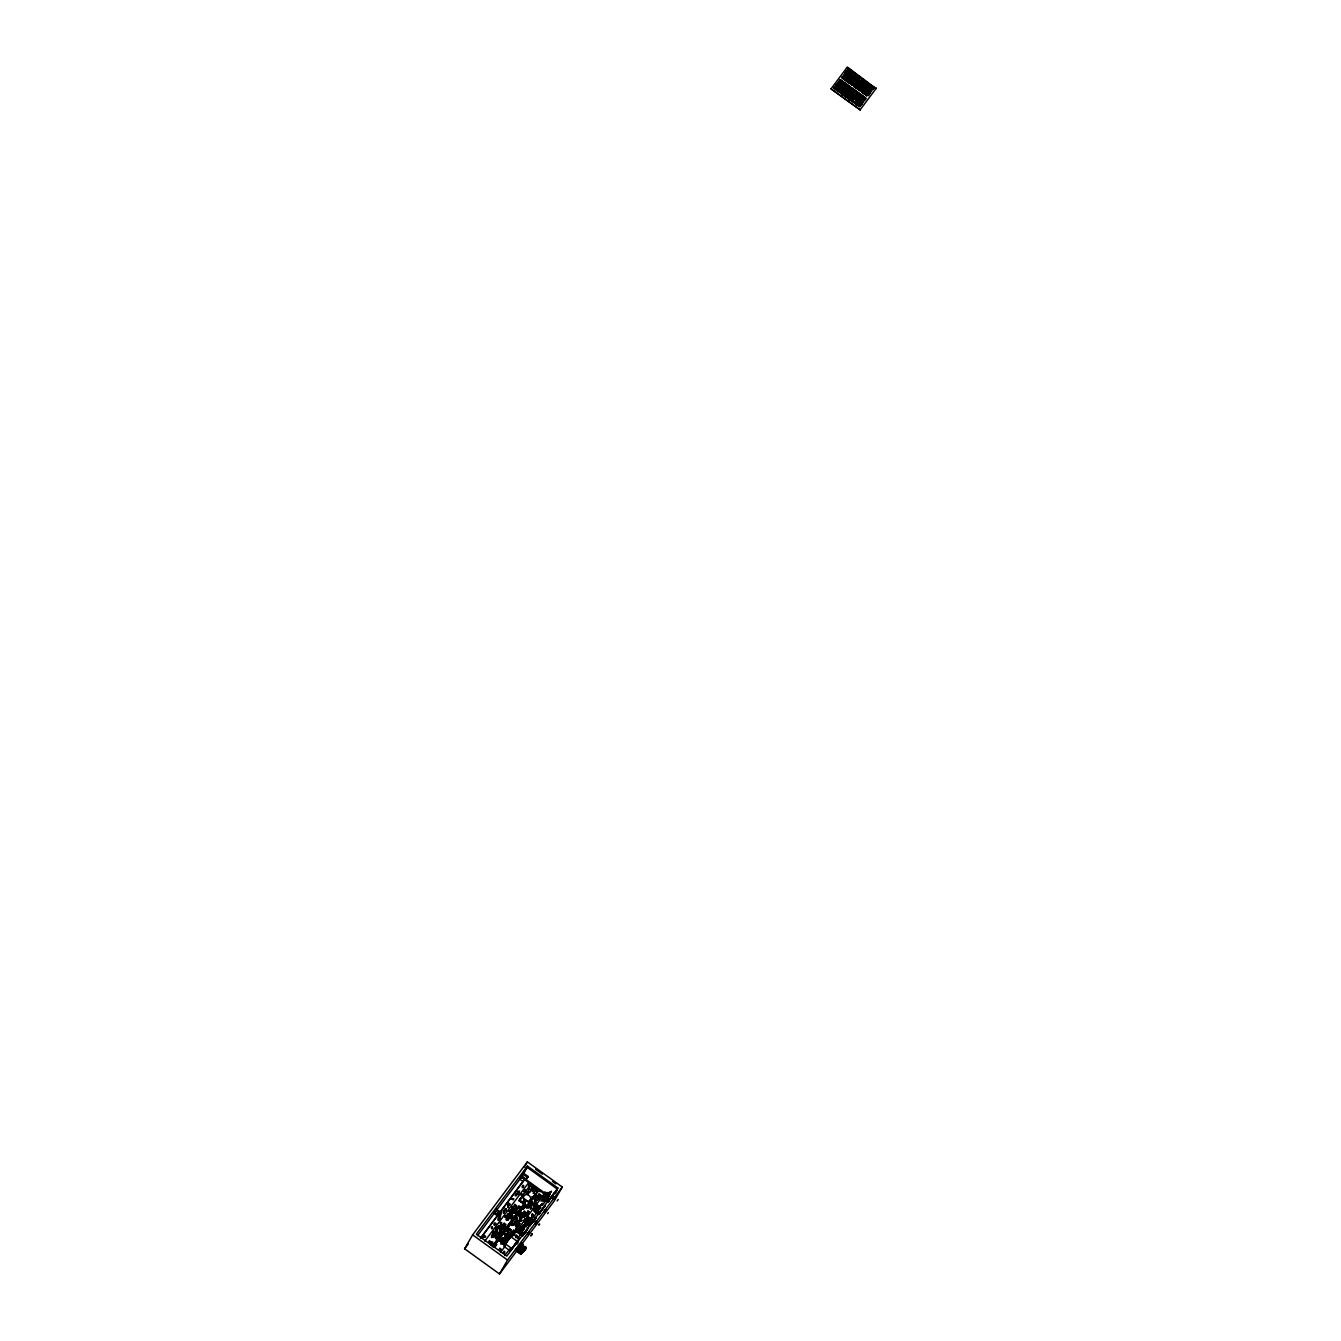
<?xml version="1.0" encoding="UTF-8"?>
<svg xmlns="http://www.w3.org/2000/svg" width="1341" height="1341" viewBox="0 0 1341 1341"><rect width="100%" height="100%" fill="white"/><g stroke="black" fill="none" stroke-linecap="round" stroke-linejoin="round"><path stroke-width="1.5" d="M522.99 1251.086C521.967 1253.097 529.343 1246.661 524.432 1247.113M519.822 1247.834L520.492 1246.996L519.772 1248.84M522.672 1244.716L522.32 1245.102M539.082 1224.719L539.652 1224.031L538.881 1225.02M547.614 1213.639L548.368 1212.616M558.258 1199.457L557.118 1200.949M520.492 1246.996L519.621 1248.89M522.487 1245.755L522.99 1244.264M538.981 1191.16L540.272 1191.663M525.722 1248.035C527.851 1246.124 521.766 1253.952 523.996 1250.684M519.285 1200.53L519.587 1199.994M520.073 1199.524L520.14 1198.636L520.559 1199.541M520.878 1199.122L521.029 1198.318M521.615 1197.446L521.833 1197.278M522.37 1196.423L522.588 1196.256M524.683 1193.289L525.018 1193.021M523.057 1202.81L523.241 1202.491M526.862 1191.395C526.091 1190.758 525.571 1192.367 525.923 1192.602M526.242 1191.227L526.041 1192.3M528.991 1188.461L528.907 1187.556M530.148 1186.852L529.946 1187.103M530.852 1200.748L530.399 1200.782M531.707 1199.474L531.053 1199.541M532.612 1197.966L533.131 1196.826L532.897 1197.764M536.484 1193.188L536.299 1193.524M535.394 1194.362L535.445 1194.63M537.104 1192.384L537.171 1190.607M529.427 1231.524L527.65 1233.938L529.41 1231.507M529.075 1232.044L528.689 1232.63M531.924 1234.424L530.785 1235.916L532.276 1233.871L531.489 1234.843M535.109 1224.065L536.786 1221.685L535.025 1224.115M544.111 1211.526L545.837 1209.85L544.278 1212.046L544.949 1211.225M545.502 1209.833L544.48 1211.426M528.488 1227.786L523.493 1234.793L518.012 1231.055L523.091 1234.072L522.202 1236.251L528.237 1227.769M535.595 1218.332C536.936 1214.845 526.627 1230.334 532.779 1221.366L534.523 1219.522M539.635 1212.901L545.133 1205.324L544.697 1206.263M545.351 1205.643L538.696 1214.527M554.856 1192.836L548.201 1201.871L549.072 1199.659L548.134 1200.111M522.923 1245.119L517.81 1250.533L520.509 1247.029M525.555 1232.111L523.979 1233.2L526.091 1231.189M521.18 1253.617C522.722 1254.723 515.95 1251.304 517.324 1251.304M519.52 1248.22C520.945 1245.906 518.682 1250.969 520.576 1248.153L524.264 1250.868L519.922 1247.951L520.409 1247.247L519.922 1248.387L523.526 1251.321M534.439 1220.075L533.617 1221.148M523.007 1244.297L522.437 1245.873M520.342 1247.147L522.906 1244.515L522.688 1245.336M535.83 1220.964L535.713 1222.003M523.459 1250.617L520.66 1254.405L521.8 1253.014M526.309 1247.365L525.219 1249.561L521.75 1245.789M544.949 1210.169L544.53 1211.778M553.163 1199.357L553.632 1198.385M554.436 1198.552L553.347 1199.474L555.442 1196.826L554.738 1198.116M526.577 1223.579L525.286 1226.026M544.681 1205.995L544.412 1206.498M523.593 1234.307L523.828 1233.536M535.076 1223.512L535.73 1221.601M523.158 1234.608L523.694 1233.754M525.555 1204.218L494.058 1245.94M532.042 1196.541L531.857 1196.859M529.309 1202.81L529.293 1202.441M536.668 1191.814L537.037 1192.25M525.219 1232.329C526.125 1230.803 523.241 1234.139 525.739 1231.893M529.393 1225.758L524.549 1222.338L529.159 1225.59L530.131 1224.484L525.421 1221.165L530.416 1224.97M548.402 1200.379L544.027 1196.591L548.855 1200.061M831.051 88.875L860.134 109.828L831.051 88.875L847.311 67.05L876.075 88.59M833.784 87.97L859.732 106.66L833.784 87.97L834.756 86.897L835.041 88.355M834.705 87.131L835.996 85.103L861.945 103.81L860.922 105.218L860.637 103.76M835.996 85.103L861.844 103.995M837.622 83.226L838.728 81.617L839.617 82.27L838.511 83.863M839.164 81.164L840.271 79.572L841.159 80.209L840.069 81.818M835.594 87.768L836.533 86.394M835.829 87.953L836.767 86.562M841.645 77.862L842.584 76.471L843.489 77.124L842.55 78.499M837.371 85.891L838.309 84.5L839.215 85.153L838.276 86.528M846.02 71.006L871.968 89.713L846.121 70.822L872.505 89.763L873.125 88.959L871.616 89.126M838.762 84.047L839.868 82.438L840.757 83.092L839.65 84.684M839.449 82.622L840.388 81.231L839.5 80.594L839.784 82.052M844.579 73.956L845.668 72.347L846.573 73.001L845.467 74.593M846.439 70.403L872.27 89.311M840.304 81.985L841.41 80.376L842.299 81.03L841.193 82.622M847.814 68.743L873.879 87.266M848.233 68.156L873.963 87.986M836.097 89.931L837.035 88.54L837.924 89.193L836.985 90.568M837.337 87.785L836.164 87.366M843.154 77.694L844.26 76.085L843.355 75.448L843.64 76.906M847.462 70.134L848.082 69.33M837.572 87.953L837.589 89.763M842.785 78.683L843.724 77.292L844.612 77.946L843.673 79.32M844.092 76.437L845.031 75.062L844.126 74.409L844.411 75.867M838.511 86.712L839.449 85.321L840.019 86.545M838.879 85.723L839.986 84.114L839.08 83.477L839.382 84.936M843.556 77.644L844.495 76.269L845.383 76.906L844.294 78.516M844.16 76.839L845.266 75.23L845.836 76.454M844.864 75.414L845.802 74.023L844.897 73.386L845.182 74.845M839.131 85.891L840.22 84.299L841.125 84.936L840.187 86.327M839.902 84.869L840.991 83.259L841.897 83.913L840.958 85.288M844.931 75.8L846.037 74.208L846.942 74.845L846.003 76.236M845.702 74.778L846.808 73.168L847.713 73.822L846.607 75.414M841.444 82.807L842.55 81.198L843.439 81.851L842.332 83.444M848.367 70.788L849.306 69.397M837.22 90.752L838.159 89.361L838.443 90.819M848.032 71.693L849.255 71.76L848.635 72.565M848.602 70.956L849.54 69.581M837.84 89.931L838.712 88.774M843.925 79.488L844.864 78.113L845.752 78.75L844.813 80.142M845.216 77.258L846.154 75.884M844.696 78.465L845.635 77.074L846.523 77.728L845.417 79.337M845.467 77.443L846.406 76.051L846.976 77.275M840.254 86.712L841.36 85.103L842.249 85.757L841.31 87.131M841.561 84.483L842.668 82.874L841.762 82.237L842.064 83.695M846.07 76.621L847.177 75.029L848.065 75.666L847.126 77.057M846.841 75.599L847.948 73.99L848.836 74.643L847.898 76.018M841.796 84.651L842.902 83.058L843.807 83.695L842.701 85.304M842.584 83.628L843.673 82.019L844.579 82.673L843.64 84.047M849.49 71.609L850.429 70.218M838.728 90.585L839.617 89.411M849.741 71.777L850.68 70.386M838.963 90.752L840.187 89.026M840.539 88.171L841.477 86.779L840.589 86.142L840.874 87.601M845.065 80.309L846.003 78.935L846.892 79.572L845.953 80.963M846.205 78.298L847.294 76.705M840.79 88.338L841.729 86.964L842.617 87.601L841.679 88.992M845.836 79.287L846.774 77.895L847.663 78.549L846.724 79.924M846.439 78.465L847.546 76.873L848.099 78.096M841.394 87.534L842.5 85.925L843.388 86.578L842.45 87.953M847.378 77.225L848.317 75.834L849.205 76.487L848.266 77.862M848.149 76.202L849.088 74.811L849.658 76.035M849.456 73.956L850.395 72.582L848.887 72.749M842.936 85.472L844.042 83.863L844.931 84.517L843.841 86.109M849.691 74.141L850.63 72.749L851.518 73.403L850.58 74.778M850.63 72.414L851.25 71.609M850.881 72.598L851.485 71.777M846.188 81.13L847.126 79.756L848.032 80.393L847.093 81.784M847.328 79.119L848.434 77.51M841.93 89.16L842.869 87.785L843.422 88.992M843.07 87.148L844.16 85.539L843.271 84.902L843.556 86.36M846.959 80.108L847.898 78.717L848.803 79.37L847.696 80.963M847.579 79.287L848.669 77.694L849.574 78.331L848.467 79.94M848.87 77.057L849.976 75.465M842.701 88.137L843.64 86.746L844.528 87.4L843.59 88.774M843.305 87.316L844.411 85.723L845.299 86.36L844.193 87.97M848.35 78.264L849.456 76.655L850.345 77.309L849.49 79.085M849.121 77.225L850.228 75.632L851.116 76.269L850.01 77.879M844.076 86.293L845.182 84.684L846.07 85.338L845.132 86.712M850.831 74.962L851.77 73.571L852.658 74.208L851.719 75.599M851.77 73.235L852.708 71.861M841.511 92.043L842.45 90.652M842.818 89.813L843.757 88.422M847.328 81.952L848.266 80.577L849.171 81.214L848.233 82.606M843.053 89.981L843.992 88.607L844.562 89.813M848.099 80.929L849.037 79.538L849.943 80.192L848.434 80.343M848.87 79.89L849.808 78.516L850.378 79.722M843.673 89.177L844.763 87.567L845.668 88.221L844.729 89.596M844.612 87.919L845.551 86.545L846.439 87.182L845.333 88.791M845.752 85.908L846.841 84.299L845.953 83.662L846.238 85.12M849.641 78.868L850.58 77.476L851.485 78.13L850.613 79.907M850.261 78.046L851.351 76.454L852.256 77.091L851.149 78.7M841.528 93.853L842.466 92.462L840.958 92.63M845.383 86.897L846.322 85.506L847.21 86.159L846.104 87.752M845.987 86.075L847.093 84.483L847.981 85.12L846.875 86.729M841.779 94.021L842.701 92.646L844.746 94.105L843.807 95.479M842.131 93.032L843.02 91.875M853.513 73.252L852.34 72.833L852.943 72.028M842.383 93.216L843.254 92.043M843.958 90.618L844.897 89.244M848.467 82.773L849.406 81.382L850.295 82.036L849.356 83.41M849.607 80.762L850.714 79.153M844.193 90.802L845.132 89.411L845.702 90.635M849.842 80.929L850.948 79.337L851.837 79.974L850.747 81.583M844.813 89.981L845.903 88.389L846.808 89.026L845.869 90.417M845.584 88.959L846.674 87.349L847.579 88.003L846.64 89.378M850.781 79.689L851.719 78.298L852.625 78.951L851.116 79.102M851.552 78.65L852.49 77.275L853.396 77.912L852.289 79.521M842.668 94.675L843.606 93.283M846.355 87.936L847.445 86.327L848.35 86.981L847.244 88.573M847.126 86.897L848.233 85.304L849.121 85.941L848.015 87.551M842.902 94.842L844.394 92.864M844.16 92.697L842.986 92.294M849.976 82.606L851.066 80.996L850.177 80.359L850.462 81.818M853.714 75.783L854.938 75.85L854.318 76.672M854.284 75.046L854.888 74.241M845.098 91.439L846.037 90.065M849.607 83.595L850.546 82.203L851.434 82.857L849.926 83.025M850.378 82.555L851.317 81.181L852.205 81.818L851.099 83.427M845.333 91.624L846.272 90.233L846.841 91.456M850.982 81.751L852.088 80.142L852.658 81.365M846.104 90.585L847.043 89.21L847.931 89.847L847.076 91.624M846.707 89.78L847.814 88.171L848.719 88.824L847.613 90.417M852.524 79.689L853.63 78.08L854.519 78.733L853.429 80.343M847.478 88.741L848.585 87.148L849.49 87.785L848.384 89.394M848.266 87.718L849.356 86.109L850.261 86.763L848.752 86.93M855.172 75.699L856.111 74.308M844.042 95.664L844.981 94.272L845.266 95.731M855.424 75.867L856.363 74.493M846.221 92.261L847.16 90.886M850.747 84.416L851.686 83.025L852.574 83.678L851.636 85.053M851.351 83.595L852.457 82.002L853.345 82.639L852.239 84.248M851.87 82.388L852.977 80.795M846.473 92.445L847.411 91.054L848.3 91.708L847.361 93.082M852.122 82.572L853.228 80.963L853.781 82.187M852.809 81.147L853.748 79.756L852.859 79.119L853.144 80.577M847.244 91.406L848.183 90.031L849.071 90.668L848.216 92.445M847.847 90.601L848.954 88.992L849.842 89.646L848.35 89.813M853.06 81.315L853.999 79.94L854.888 80.577L854.033 82.354M853.664 80.51L854.77 78.901L855.659 79.555L854.552 81.147M855.139 78.063L856.078 76.672L854.569 76.839M848.786 89.344L849.725 87.97L850.613 88.607L849.524 90.216M849.389 88.54L850.496 86.93L851.384 87.584L850.295 89.177M855.374 78.231L856.312 76.839L856.597 78.298M856.312 76.521L857.251 75.13L856.027 75.062M845.551 95.496L846.758 93.753M856.564 76.688L857.167 75.884M845.785 95.664L846.992 93.937M851.87 85.221L852.809 83.846L853.714 84.483L852.205 84.651M852.49 84.416L853.58 82.824L854.485 83.46L853.379 85.07M847.613 93.25L848.551 91.875L849.104 93.099M853.412 83.176L854.351 81.784L855.256 82.438L854.15 84.03M848.384 92.227L849.322 90.853L850.211 91.49L849.356 93.267M854.2 82.136L855.139 80.762L856.027 81.399L854.921 83.008M854.804 81.332L855.91 79.722L856.798 80.376L855.692 81.969M846.07 97.122L847.009 95.747L845.517 95.915M849.758 90.383L850.865 88.791L851.753 89.428L850.814 90.819M850.529 89.361L851.636 87.752L852.524 88.405L851.032 88.573M857.452 77.342L858.391 75.951M847.294 95.395L847.898 94.574L846.389 94.742M857.687 77.51L858.626 76.119M848.501 93.904L849.44 92.512M853.614 85.237L854.72 83.628L855.625 84.282L854.116 84.449M848.736 94.071L849.674 92.697L850.58 93.334L849.641 94.725M849.876 92.06L850.982 90.467L850.093 89.813L850.378 91.272M854.552 83.98L855.491 82.606L856.396 83.243L854.888 83.41M849.507 93.049L850.445 91.657L851.351 92.311L849.842 92.479M850.295 92.009L851.233 90.635L851.786 91.858M855.323 82.958L856.262 81.583L857.167 82.22L856.061 83.829M855.944 82.153L857.033 80.544L857.938 81.198L857 82.572M850.898 91.205L852.004 89.596L852.893 90.249L851.954 91.624M858.592 78.147L859.195 77.342M847.462 98.111L848.384 96.736L849.289 97.373L848.35 98.765M853.915 86.696L854.837 85.304L853.949 84.667L854.234 86.126M858.827 78.331L859.765 76.94M848.065 97.306L848.937 96.15M854.15 86.863L855.089 85.489L855.977 86.126L855.038 87.517M854.753 86.059L855.86 84.449L856.748 85.103L855.659 86.696M849.876 94.893L850.814 93.518L851.384 94.725M851.015 92.881L852.122 91.272M856.296 83.997L857.519 84.064L856.43 85.673M851.267 93.049L852.356 91.456L853.262 92.093L852.155 93.702M852.725 90.601L853.664 89.227L852.775 88.573L853.06 90.031M856.463 83.779L857.402 82.388L858.307 83.041L856.798 83.209M857.234 82.74L858.173 81.365L859.078 82.002L857.57 82.17M852.038 92.026L853.127 90.417L854.033 91.071L852.524 91.238M852.977 90.769L853.899 89.394L854.804 90.031L853.697 91.641M860.335 78.164L859.162 77.761M849.473 97.776L850.412 96.384M850.781 95.546L851.719 94.155M855.29 87.685L856.229 86.31L857.117 86.947L856.178 88.338M856.061 86.662L857 85.271L857.888 85.925L856.396 86.092M851.015 95.714L851.954 94.339L852.842 94.976L851.351 95.144M851.552 94.507L852.49 93.132L851.585 92.479L851.87 93.937M856.664 85.841L857.771 84.248L858.659 84.885L857.553 86.495M851.786 94.691L852.725 93.3L853.614 93.954L852.122 94.105M852.39 93.87L853.496 92.278L854.401 92.915L853.295 94.524M857.603 84.6L858.542 83.209L859.43 83.863L858.491 85.237M849.49 99.586L850.429 98.195L848.92 98.362M853.949 91.808L855.038 90.216L855.944 90.853L854.837 92.462M858.978 82.756L860.201 82.824L859.112 84.433M859.916 81.499L860.855 80.125L861.76 80.762L860.821 82.153M849.725 99.754L850.663 98.379L850.948 99.821M850.093 98.765L851.3 97.038M850.613 98.597L851.552 97.206M856.43 88.506L857.368 87.115L858.257 87.768L857.318 89.143M852.155 96.535L853.094 95.144L853.982 95.798L853.044 97.172M857.804 86.662L858.91 85.07L859.799 85.707L858.86 87.098M853.53 94.691L854.636 93.099L855.524 93.736L854.033 93.904M854.234 93.267L855.172 91.892L854.267 91.238L854.552 92.697M858.743 85.422L859.682 84.03L860.57 84.684L859.061 84.835M859.346 84.6L860.453 83.008L861.341 83.645L860.235 85.254M854.468 93.451L855.407 92.06L856.296 92.713L854.804 92.864M855.072 92.63L856.178 91.037L857.067 91.674L855.977 93.283M861.056 82.321L861.995 80.946L862.28 82.404M861.995 80.611L862.933 79.22M850.865 100.575L851.803 99.184L852.692 99.837L851.753 101.212M852.105 98.429L850.932 98.027M857.922 88.338L859.028 86.729L858.139 86.092L858.424 87.551M862.246 80.778L862.85 79.974M853.647 96.368L854.753 94.758L853.865 94.121L854.15 95.58M857.553 89.327L858.491 87.936L859.397 88.59L858.458 89.964M858.173 88.506L859.263 86.914L860.168 87.551L859.061 89.16M853.295 97.357L854.234 95.965L855.122 96.619L853.614 96.787M858.944 87.483L860.034 85.874L860.939 86.528L860 87.903M854.066 96.317L855.005 94.943L855.893 95.58L854.787 97.189M854.837 95.295L855.776 93.904L856.329 95.127M860.486 85.422L861.592 83.829L862.481 84.466L861.542 85.841M856.212 93.451L857.318 91.842L858.206 92.495L857.1 94.105M863.135 81.432L864.073 80.041M852.004 101.396L853.815 98.848L854.72 99.485L853.211 99.653M852.977 99.485L852.675 98.027L853.245 99.251M862.799 82.337L864.023 82.404L863.42 83.209M863.369 81.6L864.308 80.225M858.693 90.149L859.631 88.757L860.52 89.411L859.598 90.786M859.296 89.327L860.402 87.735L861.308 88.372L860.201 89.981M860.604 87.098L861.71 85.489L860.821 84.852L861.106 86.31M855.038 97.357L856.262 97.44L855.323 98.815M855.558 96.15L856.664 94.557M860.235 88.087L861.173 86.696L862.079 87.349L860.972 88.942M860.855 87.266L861.945 85.673L862.85 86.31L861.743 87.919M855.189 97.139L856.128 95.764L857.033 96.401L856.094 97.792M855.977 96.116L856.916 94.725L857.469 95.949M856.497 94.909L857.435 93.518L856.547 92.881L856.832 94.339M861.626 86.243L862.716 84.634L863.621 85.288L862.682 86.662M856.581 95.295L857.687 93.702L858.575 94.339L857.637 95.731M857.352 94.272L858.458 92.663L859.346 93.317L858.408 94.691M864.275 82.254L865.213 80.862M864.509 82.421L865.448 81.047M860.436 90.149L861.542 88.556L862.431 89.193L861.341 90.802M855.558 98.983L856.497 97.608L857.402 98.245L856.463 99.636M861.207 89.126L862.313 87.517L863.202 88.171L862.112 89.763M861.978 88.087L863.084 86.495L863.99 87.131L862.883 88.741M856.329 97.96L857.268 96.586L858.173 97.222L857.067 98.832M862.917 86.847L863.855 85.455L864.761 86.109L863.654 87.701M864.224 84.6L865.163 83.226L863.654 83.393M857.72 96.116L858.81 94.524L859.715 95.161L858.843 96.938M864.459 84.785L865.398 83.393L866.303 84.047L865.364 85.422M866.018 82.254L864.844 81.851M865.649 83.243L866.252 82.438M854.888 102.218L856.094 100.491M861.576 90.97L862.682 89.361L863.57 90.015L862.464 91.607M856.698 99.804L857.637 98.429L858.525 99.066L857.586 100.458M857.838 97.792L858.944 96.2L858.039 95.546L858.324 97.005M862.347 89.948L863.453 88.338L864.342 88.975L863.235 90.585M863.118 88.908L864.224 87.316L865.113 87.953L864.174 89.344M857.469 98.781L858.408 97.39L859.296 98.044L858.206 99.636M858.072 97.977L859.179 96.368L860.084 97.005L858.978 98.614M863.889 87.886L864.995 86.277L865.884 86.93L864.794 88.523M859.011 96.72L859.95 95.345L860.855 95.982L859.916 97.357M866.537 83.88L867.476 82.505M855.776 102.871L856.983 101.128M861.861 92.428L862.799 91.037L861.911 90.4L862.196 91.858M856.296 102.687L857.234 101.313M862.112 92.596L863.034 91.222L863.939 91.858L863.001 93.25M862.716 91.791L863.822 90.182L864.71 90.836L863.202 91.004M857.838 100.625L858.776 99.251L859.665 99.888L858.726 101.279M858.441 99.821L859.547 98.211L860.436 98.865L859.33 100.458M863.487 90.752L864.593 89.16L865.481 89.797L864.375 91.406M864.258 89.73L865.364 88.12L866.252 88.774L865.146 90.367M859.212 98.781L860.319 97.189L860.888 98.396M860.52 96.552L861.626 94.96L860.721 94.306L861.006 95.764M865.029 88.707L866.135 87.098L867.024 87.735L865.917 89.344M856.296 104.497L857.234 103.106L855.742 103.274M860.151 97.541L861.09 96.15L861.978 96.803L861.123 98.58M860.754 96.736L861.861 95.127L862.749 95.764L861.66 97.373M856.547 104.665L857.486 103.291L858.374 103.927L857.435 105.319M856.916 103.676L858.123 101.95M868.532 84.064L868.817 85.522M857.15 103.86L858.357 102.117M863.235 93.417L864.174 92.043L865.079 92.68L864.14 94.071M858.978 101.447L859.916 100.072L860.805 100.709L859.866 102.1M859.581 100.642L860.687 99.033L861.576 99.687L860.469 101.279M860.117 99.435L861.207 97.826M864.627 91.574L865.716 89.981L866.621 90.618L865.515 92.227M865.398 90.551L866.504 88.942L867.392 89.596L865.884 89.763M860.352 99.603L861.458 98.01L862.012 99.217M866.336 89.294L867.275 87.919L868.163 88.556L867.057 90.165M868.247 86.26L867.677 85.036L867.074 85.841M861.291 98.362L862.229 96.971L863.118 97.625L862.263 99.402M862.062 97.323L863.001 95.949L863.889 96.586L862.783 98.195M857.687 105.486L858.626 104.112L858.91 105.553M858.324 104.145L859.263 102.771M864.744 93.25L865.85 91.657L864.945 91.004L865.23 92.462M868.482 86.427L869.706 86.495L868.767 87.886L867.878 87.232M869.052 85.707L869.672 84.885M864.375 94.239L865.314 92.847L866.202 93.501L864.71 93.669M864.979 93.434L866.085 91.825L866.99 92.479L865.884 94.071M860.101 102.268L861.039 100.877L861.945 101.53L860.436 101.698M860.721 101.463L861.81 99.854L862.716 100.491L861.609 102.1M861.408 100.039L862.347 98.647M865.75 92.395L866.856 90.802L867.761 91.439L866.655 93.049M861.492 100.424L862.598 98.832L863.151 100.039M867.309 90.333L868.398 88.741L869.303 89.378L868.197 90.987M862.431 99.184L863.369 97.792L864.258 98.446L863.319 99.821M863.034 98.362L864.14 96.77L865.029 97.407L864.09 98.798M869.957 86.344L870.896 84.969M870.192 86.511L871.13 85.137M865.515 95.06L866.454 93.669L867.342 94.323L866.403 95.697M866.118 94.239L867.225 92.646L868.113 93.283L867.024 94.893M867.426 92.009L868.532 90.417L867.627 89.763L867.912 91.222M861.844 102.268L862.95 100.676L863.855 101.313L862.917 102.704M862.38 101.078L863.487 99.469M866.889 93.216L867.996 91.607L868.884 92.261L867.392 92.428M867.828 91.976L868.767 90.585L869.655 91.222L868.566 92.831M862.632 101.245L863.721 99.636L864.627 100.29L863.118 100.458M868.432 91.154L869.538 89.562L870.443 90.199L869.337 91.808M860.034 106.257L834.203 87.366L860.05 106.375L860.654 105.57L859.145 105.738M863.554 99.988L864.492 98.614L865.398 99.251L863.889 99.418M864.174 99.184L865.263 97.591L866.169 98.228L865.062 99.837M870.141 88.875L871.08 87.5L871.365 88.959M871.097 87.165L872.036 85.774M861.643 104.212L835.694 85.522L861.945 103.81M871.332 87.333L872.27 85.958M866.655 95.882L867.593 94.49L868.482 95.144L866.973 95.312M867.258 95.06L868.365 93.468L869.253 94.105L868.147 95.714M868.197 93.82L869.136 92.428L870.024 93.082L868.918 94.675M868.8 92.998L869.907 91.406L870.795 92.043L869.856 93.434M869.571 91.976L870.678 90.367L871.566 91.02L870.074 91.188M872.22 87.986L873.159 86.595M872.471 88.154L873.41 86.779M873.36 88.808L874.298 87.416M516.922 1250.734L499.506 1273.95L464.606 1248.789L472.635 1234.877L527.365 1161.893L562.265 1187.036L554.235 1200.966L520.643 1245.755M494.527 1212.197L493.974 1213.203L498.45 1216.421L501.031 1212.733L496.556 1209.515L494.527 1212.197L499.02 1215.432L498.45 1216.421M495.986 1210.504L496.539 1209.498L493.957 1213.186L496.556 1209.515M483.162 1237.626L483.833 1236.486M496.204 1214.795L498.802 1211.124M484.067 1237.341L484.587 1235.48L484.369 1236.938M498.785 1211.124L498.232 1212.113L500.461 1213.739M524.348 1167.106L527.365 1161.893M485.04 1237.425L485.71 1236.285M491.208 1227.82L491.879 1226.68M493.857 1224.031L494.913 1222.623M555.241 1192.585L557.856 1188.009L527.432 1166.083L519.839 1179.225L523.225 1181.672M491.577 1228.708L492.549 1227.149L492.331 1228.624M498.366 1217.36L499.573 1216.673M477.48 1235.715L521.85 1176.543L526.812 1167.961M494.159 1225.255L494.527 1224.517M498.818 1216.756L500.998 1214.51L499.12 1216.337M495.064 1224.97L496.036 1223.428L494.829 1224.115M497.947 1218.567L498.718 1217.544M503.596 1210.135L503.076 1211.996M497.964 1220.193L499.841 1218.349L498.316 1219.455M498.718 1219.17L499.388 1218.03M498.869 1219.908L499.841 1218.349M500.243 1217.142L500.595 1216.404M504.585 1209.968L505.255 1208.828M504.903 1209.565L505.557 1208.425M507.485 1205.19L508.91 1203.028L507.853 1204.453L508.692 1204.503M503.294 1213.102L504.702 1210.94L503.73 1213.421M505.255 1210.454L506.228 1208.912L505.708 1210.789M505.574 1210.051L506.228 1208.912M512.497 1199.424C510.904 1199.592 514.139 1197.295 512.044 1199.105M492.516 1233.435L493.941 1231.273L493.421 1233.15M507.887 1207.604L508.507 1205.861L508.189 1207.202M491.443 1235.782L492.097 1234.642M509.06 1205.391L510.033 1203.832L509.714 1205.173M515.229 1195.786L515.749 1193.909L515.531 1195.384M495.449 1229.244L496.975 1227.233M488.761 1241.665L489.415 1240.526M491.342 1237.29L492.767 1235.128L491.795 1237.609M495.248 1230.72L495.902 1229.58M517.727 1191.277L517.375 1192.015M492.767 1235.128L492.013 1236.134M496.455 1229.094L497.427 1227.551M513.167 1199.91L513.838 1198.77M516.654 1193.624L518.481 1191.194M494.393 1233.234L495.5 1232.413L494.075 1234.558M497.98 1227.065L498.634 1225.925M500.461 1223.495L500.78 1222.154L500.26 1224.031M489.783 1242.336L490.085 1240.995L489.566 1242.872M495.5 1231.474L496.572 1230.066L496.354 1231.524M498.181 1226.529L498.936 1225.523M516.201 1195.854L516.872 1194.714M497.125 1229.58L497.796 1228.44M518.85 1192.082L517.324 1194.11M525.638 1180.164L528.203 1176.51L523.728 1173.291L521.163 1176.945L525.638 1180.164L528.203 1176.51M492.918 1237.475L493.89 1235.933L493.672 1237.408M497.327 1229.043L500.059 1226.328M519.604 1191.059L518.397 1192.685M522.068 1186.651L523.04 1185.109M493.237 1237.072L495.416 1233.904M499.606 1226.009L498.651 1227.551M504.669 1217.226L506.546 1215.382L505.037 1216.471M517.877 1194.563L519.285 1192.4M501.232 1224.098L501.886 1222.958M522.286 1187.757L522.956 1186.601M490.689 1243.677L491.661 1242.135L490.135 1243.224M494.343 1235.329L495.852 1234.223M497.025 1232.01L497.695 1230.87M500.511 1225.724L501.283 1224.702M522.739 1187.137L523.711 1185.595L523.191 1187.472M489.683 1243.828L490.588 1243.543M500.914 1225.439L501.584 1224.299M507.401 1214.493L508.071 1213.354M509.379 1211.862L511.105 1209.297L508.826 1211.409M496.723 1233.351L497.377 1232.195M499.355 1229.563L499.975 1227.82L499.657 1229.161M511.524 1208.09L512.731 1207.403L511.876 1207.353M495.466 1236.134L496.522 1234.709L496.321 1236.184M500.076 1227.954L500.729 1226.814M501.953 1225.188L501.735 1226.646M506.144 1217.293L509.178 1214.158L507.669 1215.264M512.413 1207.805L513.385 1206.263L512.178 1206.95M491.56 1243.627L491.359 1245.102M495.868 1235.849L498.5 1232.999M501.584 1225.925L502.255 1224.786M505.943 1218.751L506.898 1217.209M492.784 1242.001L491.661 1243.761M495.248 1237.592L496.22 1236.05M497.394 1233.821L498.047 1232.681M506.999 1217.326L507.669 1216.186M491.041 1245.504L492.113 1243.157M499.673 1230.787L500.88 1230.099L500.025 1230.049M503.261 1224.635L503.914 1223.478M510.351 1211.946L512.228 1210.102L510.703 1211.208M514.24 1205.375L514.91 1204.235M492.113 1244.079L492.767 1242.939M495.466 1238.682L496.12 1237.542C495.969 1240.006 497.997 1234.055 496.371 1238.397M500.579 1230.502L501.534 1228.959L500.327 1229.647M503.562 1224.216L504.216 1223.076M506.144 1219.841L507.569 1217.678L506.596 1220.159M509.949 1213.152L510.703 1212.13M512.631 1208.895L513.737 1208.073L512.782 1209.632M499.254 1231.993L500.009 1230.988M501.953 1227.753L503.378 1225.59L502.389 1228.071M513.402 1207.889L514.056 1206.749M502.707 1226.73L503.378 1225.59M504.585 1223.964L503.83 1224.987M509.094 1215.667L510.301 1214.963L509.647 1216.119M515.061 1206.582L515.581 1204.721L515.363 1206.179M520.995 1195.183L522.051 1193.775L521.85 1195.233M497.897 1236.368L501.132 1231.792M504.233 1224.702L504.887 1223.562M508.876 1217.125L509.546 1215.985M509.949 1214.778L511.826 1212.935L510.301 1214.041M500.696 1231.457L499.724 1233.016M511.927 1212.147L514.408 1208.559L514.106 1209.9M523.577 1191.747L525.555 1190.037M498.953 1234.96L499.606 1233.821M501.551 1230.585L503.512 1228.876M507.719 1220.042L508.692 1218.5L508.474 1219.958M518.799 1200.698L530.013 1185.461L537.791 1191.696L526.879 1206.464L518.984 1200.363L527.063 1206.146L526.141 1207.638M524.432 1190.858L525.102 1189.718M503.21 1229.278L504.484 1226.395L503.411 1228.742M508.792 1218.617L510.217 1216.471L509.697 1218.332M512.681 1212.063L513.335 1210.906M504.937 1225.791L504.585 1226.529M505.356 1225.506L506.01 1224.367M516.034 1206.665L516.687 1205.525M522.521 1195.719L523.174 1194.58L522.956 1196.038M528.388 1186.517L528.907 1184.656L528.689 1186.115M511.826 1214.56L512.497 1213.421M515.413 1208.409L516.386 1206.85M511.524 1215.901L512.178 1214.762M514.257 1212.247L514.005 1211.392L512.949 1212.817M514.106 1211.526L515.531 1209.364L514.558 1211.845M510.368 1218.818L511.323 1217.276L511.022 1218.6M513.502 1213.27L515.212 1210.705M516.738 1208.677L517.056 1207.336L516.536 1209.213M511.424 1217.393L512.849 1215.248L512.228 1216.991M529.36 1186.601L530.013 1185.461M495.164 1246.912L496.891 1244.347M514.475 1213.354L516.436 1211.644L515.581 1211.593M517.961 1207.051L519.017 1205.643M523.308 1198.318L527.868 1201.603L523.308 1198.318C524.247 1189.651 535.897 1198.385 527.868 1201.603M515.38 1213.069L516.335 1211.51M517.509 1209.297L518.179 1208.14M499.271 1241.431L501.148 1238.665M516.888 1211.04L516.654 1210.169L515.279 1212.935M519.168 1207.99L520.14 1206.447L519.034 1207.269M526.912 1193.289L527.935 1191.898L528.974 1192.836L528.019 1194.093L526.912 1193.289L527.935 1191.898M529.46 1189.065L531.338 1190.422L530.131 1192.048L528.237 1190.691L529.544 1188.931M500.478 1240.743L499.623 1240.693L501.132 1239.604M522.956 1201.57L524.75 1202.86L522.956 1201.57L523.862 1200.329L525.655 1201.62L492.181 1246.493M502.003 1238.715L502.657 1237.575M504.283 1234.743L505.255 1233.184L504.736 1235.061M500.847 1241.632L501.802 1240.073L501.601 1241.548M507.535 1230.15L507.216 1231.491M528.019 1194.093L526.979 1193.155M501.148 1241.23L503.78 1238.38M535.176 1189.618L532.578 1187.053M500.729 1242.437L501.5 1241.414M503.328 1238.045L502.372 1239.604M507.015 1232.027L507.971 1230.468M508.39 1229.261L509.044 1228.121L508.742 1229.462M532.461 1187.154L535.73 1189.383M504.954 1236.151L505.607 1235.011M532.411 1187.321L531.086 1189.534L531.958 1189.702M534.389 1190.825L531.656 1189.618M500.746 1244.062L502.171 1241.9L501.651 1243.777M506.362 1234.005L505.859 1235.866L506.814 1234.323M511.424 1225.205L512.849 1223.059L511.876 1225.54M533.835 1191.763L534.187 1190.607L533.366 1191.378L531.723 1189.953M531.807 1188.227L533.366 1187.875M532.913 1188.227L535.21 1189.383M504.635 1237.492L505.289 1236.352M507.887 1231.977L508.658 1230.954M510.167 1228.926L509.865 1230.267M503.78 1240.006L504.451 1238.866L504.233 1240.324M505.959 1236.838L505.658 1238.162M507.367 1233.837L508.34 1232.295M514.156 1222.489L514.827 1221.349M515.128 1220.008L517.106 1217.377M533.433 1188.763L532.075 1190.59L533.819 1188.193M509.647 1230.803L510.619 1229.244M532.913 1190.221L534.003 1188.729M499.271 1249.242L499.925 1248.102M505.456 1238.698L506.412 1237.156M506.831 1235.949L508.256 1233.787M512.899 1225.272L513.972 1223.864L513.754 1225.322M516.134 1219.857L517.106 1218.315M518.28 1216.086L519.688 1213.923L519.386 1215.264M503.914 1242.805C505.339 1239.369 500.796 1247.448 503.277 1242.705L505.272 1244.314L510.804 1236.687L517.123 1241.246L515.682 1243.71M508.49 1234.642L509.01 1232.781L508.792 1234.24M514.072 1223.981L515.497 1221.835L514.978 1223.696M520.258 1213.454L521.213 1211.895L520.694 1213.773M503.361 1243.358L504.97 1240.961L506.73 1242.219M510.535 1230.753L511.29 1229.731M533.886 1190.473L533.768 1191.428M499.841 1249.594L500.092 1250.449L501.048 1248.907L500.394 1250.047M503.076 1244.163L503.73 1243.023M504.35 1242.034L509.412 1235.815M504.803 1241.263L508.356 1236.436L510.116 1237.693M505.49 1240.341L507.233 1241.598L506.01 1239.989M517.106 1219.941L517.777 1218.785M523.292 1209.398L523.945 1208.258M535.126 1190.691L535.243 1189.534M504.082 1243.291L505.121 1241.716L505.758 1242.604M506.06 1239.755L507.988 1240.71M506.512 1238.983L507.535 1237.961M510.016 1232.614L510.971 1231.072M516.805 1221.265L517.458 1220.126M524.348 1207.973L525.018 1206.833M504.048 1243.493L505.121 1243.845M506.295 1239.872L506.781 1238.967M519.386 1216.89L520.811 1214.728M533.316 1193.088L534.875 1193.037L533.969 1192.183L533.316 1193.088L534.389 1193.674M536.082 1187.942L536.97 1188.595L534.456 1191.931M506.647 1239.704L507.267 1238.866M509.463 1234.726L510.133 1233.586L512.597 1234.96L510.854 1233.72L509.513 1235.329M515.648 1224.182L517.056 1222.958L515.631 1225.121M520.191 1216.471L519.537 1217.628L520.492 1216.069M521.817 1214.577L522.772 1213.035L521.666 1213.856M507.887 1238.246L508.725 1236.72M511.122 1233.418L512.094 1231.876L510.988 1232.697M515.33 1225.523L516 1224.383M516.704 1222.774L518.129 1220.612L517.81 1221.953M526.024 1206.682L526.979 1205.123M531.086 1189.534L534.087 1191.713L536.014 1189.534M504.97 1243.928L505.943 1242.302M505.389 1243.09C504.367 1240.693 503.093 1245.89 504.937 1244.146M508.725 1237.525L508.943 1236.62M509.781 1235.564C507.602 1232.899 514.324 1239 509.865 1235.027M510.854 1233.72L505.406 1241.414M535.277 1189.618L531.958 1187.472M505.373 1243.375L504.585 1242.504M506.647 1241.632L507.686 1240.023L506.831 1239.402M507.099 1240.878L506.412 1239.956L505.792 1241.028M508.692 1237.76L508.289 1238.296M509.144 1236.972L509.932 1238.011L507.535 1237.022L509.898 1238.564L513.301 1233.971L519.604 1238.514L515.279 1244.28M519.755 1218.718L521.163 1216.555L520.66 1218.433M523.342 1212.549L524.297 1211.007M507.049 1241.095L506.228 1240.257M510.368 1235.514L511.709 1235.363M512.648 1231.39L513.62 1229.848M515.547 1226.613L516.972 1224.45M519.436 1220.042L520.09 1218.902M521.163 1216.555L520.207 1218.097M527.13 1207.487L527.65 1205.609L526.678 1208.09M530.131 1201.201L530.332 1199.742M506.093 1243.291L504.534 1241.732M508.34 1239.386L509.396 1237.777L508.49 1237.14M511.34 1234.525L512.765 1232.362L511.793 1234.843M522.035 1215.667L523.459 1213.521M528.203 1205.14L529.93 1202.575L529.309 1204.319M508.256 1240.241L506.68 1238.682L508.658 1239.805M509.58 1238.145L510.167 1237.29M512.765 1232.362L512.111 1233.502M516.453 1226.328L517.408 1224.786M518.581 1222.556L519.688 1221.735L518.28 1223.897M522.839 1215.248L521.632 1215.952L523.141 1214.845M524.448 1213.354L524.968 1211.493L524.767 1212.951M530.935 1202.408L531.455 1200.547L528.974 1204.117M532.763 1197.429L533.819 1196.004M513.771 1232.211L514.29 1230.334L514.072 1231.792M517.978 1224.299L518.632 1223.16M519.353 1221.55L520.761 1219.388L520.258 1221.265M528.656 1205.458L530.382 1202.894M531.455 1200.547L530.801 1201.687M515.598 1228.842L517.006 1227.618L515.899 1228.44M521.632 1218.5L522.286 1217.36M533.081 1198.653L533.735 1197.496M510.737 1237.508L508.742 1236.335M517.123 1226.814L518.079 1225.272L517.877 1226.73M522.387 1217.494L523.811 1215.332L522.739 1216.756L523.593 1216.807M527.801 1207.973L529.678 1206.129M534.187 1197.831L534.489 1196.49L533.835 1197.63M517.425 1226.412L520.057 1223.562M523.811 1215.332L522.839 1216.89M529.779 1206.263C531.371 1202.24 529.159 1207.822 529.527 1205.408M519.604 1223.243L518.984 1224.97M525.119 1214.778L526.544 1212.616L525.437 1213.437M528.555 1207.889L529.226 1206.732M537.791 1191.696L534.372 1189.718M521.23 1221.333L521.884 1220.193M524.817 1215.181L525.773 1213.622M531.908 1202.491L532.578 1201.352M535.495 1196.34L536.467 1194.781M503.21 1252.712L504.182 1251.153M517.274 1228.339L519.101 1229.58M531.505 1203.698L532.26 1202.693M534.187 1199.457L534.858 1198.301L534.539 1199.642M519.001 1226.043L520.593 1227.585M524.264 1217.276L524.934 1216.136M527.399 1211.728L528.052 1210.588M534.858 1198.301L535.093 1199.172L536.065 1197.614L534.958 1198.435M526.996 1214.56L525.488 1215.667L528.522 1212.532M530.449 1206.749L532.176 1204.184M536.517 1197.01L537.573 1195.585L536.467 1196.407M504.853 1251.639L504.333 1253.517M530.131 1208.09L531.103 1206.531M532.93 1203.162L531.975 1204.721L533.383 1203.497M523.275 1220.36L525.102 1221.601M525.84 1215.851L526.141 1214.51M527.667 1212.499L529.175 1211.392L528.069 1212.214M531.204 1206.665L531.857 1205.525M524.666 1218.516L526.477 1219.74M526.695 1214.963L527.751 1213.555M534.456 1201.134L537.49 1197.094C537.339 1199.541 539.367 1193.607 537.741 1197.949L537.49 1197.094M538.143 1195.116L539.099 1193.557M522.018 1235.597C508.926 1227.132 526.795 1236.503 521.766 1235.413M517.525 1231.692L515.732 1230.401L517.727 1231.424M526.376 1216.203L527.968 1217.762M530.349 1209.18L531.774 1207.017L530.701 1208.442L531.556 1208.476M534.238 1202.609L534.891 1201.469M521.867 1232.312L518.783 1230.015L521.833 1232.211M535.461 1200.983L537.272 1198.552M515.38 1236.486L516.352 1234.944M518.749 1230.066L519.621 1228.876L522.672 1231.088M523.359 1230.334L520.241 1228.088L521.113 1226.898L524.163 1229.094L521.113 1226.898M533.383 1205.123L534.808 1202.961M536.517 1199.575L537.64 1197.815M539.25 1195.921L540.222 1194.362L539.116 1195.183M535.059 1203.816L536.014 1202.274L534.908 1203.095M533.835 1205.442L534.489 1204.302M536.333 1200.933L537.087 1199.927M515.598 1237.575L517.023 1235.43L516.503 1237.29M522.085 1226.629L523.292 1225.942M532.193 1208.727L534.204 1209.699M539.82 1196.273L536.886 1200.463M522.437 1225.892L523.945 1224.802L522.739 1225.49M524.901 1221.852L523.308 1220.31M530.818 1223.612L526.158 1220.176L530.734 1223.478M533.969 1206.364L535.797 1207.604M526.125 1220.243L526.996 1219.053L530.047 1221.249M538.093 1199.759L539.82 1197.195L539.166 1198.351M540.239 1195.988L540.892 1194.848M522.806 1234.173L519.822 1232.027L520.409 1231.038M530.734 1220.494L527.65 1218.198L528.488 1217.058L531.539 1219.254M528.455 1217.125L531.589 1219.371M521.85 1229.345L522.42 1228.356L519.822 1232.027M524.8 1223.914L525.471 1222.774M527.399 1219.539L528.505 1218.718L527.449 1220.142M523.56 1226.713L525.923 1224.719M505.54 1243.861L503.981 1242.286L505.725 1243.543L503.965 1246.392L510.267 1250.935L517.123 1241.246M524.817 1226.764L520.476 1232.53L526.141 1223.26M539.216 1212.65C538.395 1215.801 531.723 1210.839 534.539 1209.264L539.702 1212.784L538.713 1214.544M541.881 1195.786L543.507 1197.278M524.398 1226.747L525.069 1225.607M534.539 1209.264C544.128 1213.789 537.288 1213.488 539.116 1213.052M538.361 1210.605L535.277 1208.291L538.328 1210.487M527.751 1221.366L529.628 1219.522L528.119 1220.628M531.639 1214.795L532.31 1213.655M534.69 1209.817L535.662 1208.258M535.562 1207.906L534.003 1206.313M536.115 1207.168L539.216 1209.465L536.115 1207.168L535.243 1208.342M536.769 1206.297L539.82 1208.509L536.769 1206.297L537.607 1205.173L540.658 1207.369M544.748 1191.948L546.776 1192.92M537.054 1205.928L535.294 1204.587L537.288 1205.609M537.573 1205.241L540.691 1207.487M535.143 1210.135L536.115 1208.576M531.908 1215.549L532.98 1214.141L532.763 1215.6M535.813 1210.621L536.786 1209.062L536.568 1210.537M540.976 1201.167L542.502 1199.139L542.284 1200.597M548.938 1199.558C548.519 1203.531 541.094 1198.267 544.027 1196.591M499.506 1273.95L507.535 1260.037L562.265 1187.036M523.577 1234.474L521.867 1234.91M536.115 1210.202L536.786 1209.062M544.764 1195.602L549.341 1198.904L544.731 1195.652L545.603 1194.479L548.653 1196.675M545.049 1195.233L543.289 1193.876L545.284 1194.915M545.569 1194.529L548.704 1196.775M549.341 1195.921L546.256 1193.624L547.094 1192.484L550.145 1194.68M542.854 1200.949L544.077 1200.262L543.407 1201.402M524.616 1232.999L524.767 1232.01M525.638 1231.474L526.158 1230.585M530.349 1224.132L529.511 1224.735L530.416 1225.322M529.98 1224.668L529.594 1226.445M547.681 1194.647L547.111 1195.652L549.693 1191.965L549.123 1192.954M538.261 1214.225L539.183 1212.7M539.233 1213.84L539.082 1213.119M548.184 1201.854C550.715 1198.837 544.111 1202.458 543.189 1197.714M549.056 1200.681L547.866 1201.083M544.312 1211.258L544.01 1212.113L544.228 1211.174M555.208 1193.44L557.253 1189.903M554.202 1198.619L555.325 1196.943L554.017 1199.089M549.24 1199.977L554.537 1192.652M524.683 1232.882L526.393 1230.569M523.795 1233.888L522.219 1236.268L526.829 1230.133M525.923 1231.306L525.974 1230.451M532.612 1222.389L533.349 1220.612M521.951 1250.566L523.979 1247.65M517.592 1250.885L517.056 1251.656L518.38 1250.466L522.068 1253.198L523.728 1250.265M535.411 1218.181L536.014 1217.209L533.299 1221.483M532.813 1221.232L530.919 1224.065L532.008 1223.109M535.31 1218.416L535.83 1218.081M540.306 1212.365L540.909 1210.889M549.793 1199.675L550.514 1198.468M520.207 1247.583L519.956 1248.605M522.336 1245.403L526.175 1248.018M531.824 1223.16L534.439 1220.36M521.398 1253.265L517.861 1251.237M523.895 1250.55L523.342 1251.404L519.671 1248.706L520.073 1247.465M524.867 1246.527L525.571 1248.488L525.94 1247.717M553.649 1197.362L553.967 1197.127M550.229 1198.988L552.14 1196.172M554.923 1197.865L554.168 1198.888M534.791 1190.858L531.74 1188.797M545.083 1210.588L545.619 1209.683M553.196 1198.586L554.554 1196.742M520.392 1251.924L521.331 1253.667M521.683 1252.863L521.951 1253.047M522.789 1251.639L523.929 1251.086M523.56 1251.203L524.18 1250.13M534.472 1219.589L533.014 1221.634M540.758 1211.141L541.446 1210.118M550.581 1198.334L551.57 1196.926M549.525 1194.16C556.498 1183.801 541.496 1204.52 548.838 1195.133M525.421 1231.055L525.605 1232.211M533.785 1221.148L534.338 1219.774M519.001 1246.443L521.683 1242.906L519.151 1246.677M553.984 1198.703L554.202 1197.798M520.274 1252.058L521.481 1250.382L523.828 1251.404L521.85 1249.896L522.504 1249.125L521.381 1250.55M519.034 1249.544C527.432 1256.936 519.57 1246.024 518.28 1249.862M534.355 1220.142L534.003 1220.578M541.63 1210.253L542.636 1208.861M545.066 1211.057L545.15 1209.917M515.849 1243.576L517.643 1241.196M517.123 1243.962L518.112 1242.621M553.196 1197.614L554.185 1196.842M516.553 1249.024C522.185 1241.163 513.184 1252.678 515.631 1250.265M521.967 1252.427L522.956 1251.673M519.705 1247.935L524.197 1250.449L524.867 1249.125M531.874 1234.34L531.539 1235.229M523.376 1234.357L523.543 1234.089M529.544 1220.628L533.131 1215.298L527.851 1222.69L528.941 1221.433M524.985 1232.614L525.823 1231.608M524.365 1233.05L526.326 1230.418M532.729 1221.902L534.69 1219.271M846.607 71.107L848.115 70.939L847.512 71.743M835.275 88.54L836.784 88.372L836.181 89.177M840.354 85.975L838.846 86.126M838.695 90.987L840.187 90.819L839.583 91.641M841.075 89.663L839.567 89.83M845.618 92.948L844.126 93.099M854.116 81.617L852.608 81.784M845.869 93.116L846.154 94.574M856.832 78.482L858.341 78.314L857.737 79.119M857.972 79.303L859.48 79.136L858.877 79.94M856.631 83.427L856.916 84.885M859.313 82.187L859.598 83.645M862.045 78.583L862.33 80.041M850.16 96.217L848.669 96.384M855.357 96.787L855.642 98.245M853.228 101.463L852.943 100.005M857.804 95.379L856.296 95.546M854.603 102.452L856.111 102.285L855.491 103.106M859.497 102.939L858.894 103.76L860.402 103.592M860.134 109.828L876.394 88.02M464.606 1248.789L468.327 1243.828M527.432 1166.083L476.357 1234.206L506.781 1256.131L557.856 1188.009M480.547 1238.112L524.448 1179.56L480.916 1237.961M499.02 1215.432L501.031 1212.733M500.243 1215.516L500.327 1215.65M505.909 1210.253L506.01 1210.37M484.788 1241.163L528.689 1182.628M510.133 1210.856L510.033 1210.722M523.174 1194.58L523.124 1195.434M520.945 1200.782L520.895 1201.737L520.191 1200.865M491.208 1241.816L491.761 1242.269M502.406 1227.132L502.305 1227.015M514.575 1210.923L514.475 1210.789M497.729 1234.022L497.829 1234.156M532.796 1187.271L532.578 1188.662M503.428 1227.82L503.83 1227.535M504.484 1226.395L504.635 1227.116M514.927 1212.733L516.453 1210.705M531.79 1190.389L533.215 1188.344M532.679 1191.026L534.104 1188.981M532.779 1191.11L534.405 1189.199M533.081 1191.311L534.573 1189.316M493.153 1245.286L524.515 1203.48M493.069 1247.13L524.432 1205.324M511.793 1224.467L512.195 1224.199M515.581 1219.405L516.436 1219.455M528.203 1203.514L528.404 1203.33M529.729 1203.112L529.628 1202.978M503.009 1239.386L503.11 1239.52M522.018 1214.041L522.118 1214.175M503.277 1242.705L505.104 1244.616M507.082 1237.642L508.943 1239.319L507.2 1238.061M510.133 1233.586L512.145 1235.748M511.34 1232.882L511.441 1233.016M516.654 1225.791L516.754 1225.925M520.459 1220.729L520.559 1220.863M539.468 1195.384L539.568 1195.518M507.015 1239.57L507.602 1238.698M509.429 1236.821L510.552 1235.212M511.239 1234.39L510.401 1235.245L511.407 1235.832M512.011 1233.368L512.446 1233.703M538.395 1199.357L538.294 1199.223M516.05 1229.161L515.95 1229.027M500.461 1252.46L505.473 1245.772M513 1235.732L544.345 1193.909M517.173 1232.178L518.045 1230.988M524.549 1222.338L525.421 1221.165M516.05 1236.972L515.95 1236.838M504.702 1255.511L510.1 1248.672M517.24 1238.799L522.269 1232.094M526.024 1227.082L538.562 1210.353M542.334 1205.341L547.346 1198.653M529.159 1225.59L530.131 1224.484M510.267 1250.935L512.446 1248.052M521.766 1235.949L524.08 1232.882M530.483 1224.232L529.226 1225.724L530.449 1225.255M539.451 1212.247L538.546 1213.337M532.377 1222.338L534.908 1219.271M528.857 1231.725L527.918 1233.653M523.878 1247.817L525.84 1248.689L522.169 1245.973L522.571 1244.733L522.018 1245.487M524.281 1250.281L523.677 1250.181M524.918 1232.429L524.096 1233.72M512.597 1247.801L511.809 1248.722L515.581 1243.459M535.31 1217.896L536.232 1217.527M530.064 1201.821L529.578 1200.748L530.164 1201.536M521.23 1254.237C510.904 1246.56 526.041 1257.556 519.453 1253.299M532.042 1198.183L532.276 1198.183M534.422 1195.25L534.187 1195.502M524.448 1250.315C524.348 1249.058 516.436 1243.56 525.102 1249.393M538.411 1213.722L533.684 1210.403M522.169 1202.022L521.984 1202.19M531.187 1189.115L534.321 1191.344M524.599 1249.913L523.158 1248.773M522.102 1252.628L518.699 1250.013M527.348 1204.889L527.784 1204.469M526.963 1219.103L530.097 1221.349M519.587 1228.943L522.722 1231.189M863.99 80.795L864.878 81.432M847.797 69.564L848.685 70.218M848.937 70.386L849.825 71.023M850.077 71.207L850.965 71.844M851.2 72.028L852.105 72.665M854.619 74.476L855.508 75.13M855.759 75.297L856.648 75.951M856.882 76.119L857.787 76.755M858.022 76.94L858.927 77.577M862.565 80.209L863.47 80.862M863.705 81.03L864.61 81.684M865.984 82.673L866.873 83.31M869.387 85.12L870.275 85.774M870.527 85.941L871.415 86.595M871.667 86.763L872.555 87.416M872.79 87.584L873.695 88.238M845.065 73.168L845.97 73.805M846.205 73.99L847.093 74.627M847.344 74.811L848.233 75.448M848.484 75.616L849.373 76.269M849.607 76.437L850.512 77.091M850.747 77.258L851.652 77.912M851.887 78.08L852.775 78.717M853.027 78.901L853.915 79.538M854.167 79.722L855.055 80.359M855.29 80.544L856.195 81.181M856.43 81.348L857.335 82.002M859.849 83.812L860.738 84.466M860.972 84.634L861.877 85.271M862.112 85.455L863.017 86.092M863.252 86.277L864.14 86.914M864.392 87.081L865.28 87.735M865.532 87.903L866.42 88.556M866.655 88.724L867.56 89.378M867.795 89.545L868.683 90.199M868.934 90.367L869.823 91.004M845.433 75.012L846.322 75.666M846.573 75.834L847.462 76.471M847.696 76.655L848.602 77.292M848.836 77.476L849.741 78.113M849.976 78.298L850.865 78.935M853.379 80.745L854.284 81.399M854.519 81.566L855.424 82.22M855.659 82.388L856.547 83.025M857.938 84.03L858.827 84.667M861.341 86.478L862.229 87.131M862.481 87.299L863.369 87.953M863.621 88.12L864.509 88.757M864.744 88.942L865.649 89.579M868.163 91.389L869.052 92.043M869.303 92.211L870.192 92.864M844.662 76.051L845.551 76.688M845.802 76.856L846.691 77.51M846.925 77.677L847.83 78.331M848.065 78.499L848.97 79.153M849.205 79.32L850.093 79.957M850.345 80.142L851.233 80.778M851.485 80.963L852.373 81.6M853.748 82.589L854.653 83.243M857.167 85.053L858.056 85.707M858.29 85.874L859.195 86.511M859.43 86.696L860.335 87.333M860.57 87.517L861.458 88.154M861.71 88.338L862.598 88.975M862.85 89.143L863.738 89.797M863.973 89.964L864.878 90.618M865.113 90.786L866.018 91.439M866.252 91.607L867.141 92.244M868.532 93.25L869.421 93.887M843.891 77.074L844.78 77.711M845.031 77.895L845.92 78.532M846.154 78.717L847.059 79.354M847.294 79.538L848.199 80.175M850.714 81.985L851.602 82.639M851.837 82.807L852.742 83.46M852.977 83.628L853.865 84.265M855.256 85.271L856.145 85.908M858.659 87.718L859.547 88.372M859.799 88.54L860.687 89.193M860.939 89.361L861.827 89.998M862.062 90.182L862.967 90.819M865.481 92.63L866.37 93.283M866.621 93.451L867.51 94.105M867.744 94.272L868.65 94.926M841.98 77.292L842.869 77.929M843.12 78.096L844.009 78.75M844.243 78.918L845.148 79.572M845.383 79.739L846.288 80.393M846.523 80.561L847.411 81.214M847.663 81.382L848.551 82.019M848.803 82.203L849.691 82.84M851.066 83.829L851.971 84.483M854.485 86.293L855.374 86.947M855.608 87.115L856.513 87.752M856.748 87.936L857.653 88.573M857.888 88.757L858.776 89.394M859.028 89.579L859.916 90.216M862.431 92.026L863.336 92.68M863.57 92.847L864.459 93.484M865.85 94.49L866.739 95.127M839.667 80.376L840.556 81.013M840.79 81.198L841.695 81.835M841.93 82.019L842.835 82.656M843.07 82.84L843.958 83.477M846.473 85.288L847.378 85.941M847.613 86.109L848.518 86.746M849.892 87.752L850.781 88.389M853.295 90.199L854.2 90.853M854.435 91.02L855.323 91.674M855.575 91.842L856.463 92.479M856.715 92.663L857.603 93.3M857.838 93.484L858.743 94.121M861.257 95.932L862.146 96.586M862.397 96.753L863.286 97.407M863.52 97.575L864.425 98.228M864.66 98.396L865.565 99.033M842.299 83.863L843.187 84.5M843.439 84.684L844.327 85.321M844.579 85.506L845.467 86.142M845.702 86.327L846.607 86.964M846.841 87.131L847.747 87.785M847.981 87.953L848.87 88.607M849.121 88.774L850.01 89.428M850.261 89.596L851.149 90.233M851.384 90.417L852.289 91.054M857.067 94.507L857.972 95.161M858.206 95.328L859.112 95.982M859.346 96.15L860.235 96.787M860.486 96.971L861.375 97.608M861.626 97.792L862.514 98.429M862.749 98.597L863.654 99.251M838.108 82.438L839.013 83.075M839.248 83.259L840.153 83.896M840.388 84.081L841.276 84.718M843.791 86.528L844.696 87.182M844.931 87.349L845.836 87.986M846.07 88.171L846.959 88.808M847.21 88.992L848.099 89.629M850.613 91.439L851.518 92.093M851.753 92.261L852.641 92.915M852.893 93.082L853.781 93.736M855.156 94.725L856.061 95.362M858.575 97.172L859.464 97.826M859.715 97.994L860.604 98.647M860.838 98.815L861.743 99.469M861.978 99.636L862.883 100.273M839.617 85.103L840.505 85.74M840.757 85.925L841.645 86.562M841.897 86.746L842.785 87.383M843.02 87.567L843.925 88.204M844.16 88.372L845.065 89.026M845.299 89.193L846.188 89.847M846.439 90.015L847.328 90.668M847.579 90.836L848.467 91.49M848.702 91.657L849.607 92.294M854.385 95.747L855.29 96.401M855.524 96.569L856.43 97.222M856.664 97.39L857.553 98.027M857.804 98.211L858.693 98.848M858.944 99.033L859.832 99.67M860.067 99.854L860.972 100.491M861.207 100.659L862.112 101.313M862.347 101.48L863.235 102.134M837.706 85.321L838.611 85.958M841.125 87.768L842.014 88.422M842.249 88.59L843.154 89.227M843.388 89.411L844.294 90.048M844.528 90.233L845.417 90.87M845.668 91.054L846.557 91.691M846.808 91.858L847.696 92.512M847.931 92.68L848.836 93.334M849.071 93.501L849.959 94.155M850.211 94.323L851.099 94.976M852.49 95.965L853.379 96.602M855.893 98.413L856.782 99.066M857.033 99.234L857.922 99.888M858.156 100.055L859.061 100.709M859.296 100.877L860.201 101.514M835.024 86.562L835.929 87.199M838.443 89.009L839.332 89.663M841.846 91.473L842.735 92.11M849.808 97.206L850.697 97.843M855.491 101.296L856.379 101.95M856.614 102.117L857.519 102.754M857.754 102.939L858.659 103.575M535.612 1169.285L542.384 1174.163M552.526 1181.488L555.912 1183.919M526.845 1167.106L557.269 1189.031M523.174 1174.263L527.65 1177.482M521.716 1175.973L526.192 1179.192M546.256 1193.624L549.307 1195.82M521.85 1176.543L547.212 1194.831M520.995 1177.012L547.195 1195.954M532.98 1187.204L535.746 1189.115M533.098 1188.512L534.456 1189.484M539.92 1197.329L539.618 1197.731M527.65 1218.198L530.701 1220.394M520.274 1228.021L523.325 1230.217M508.088 1237.676L509.312 1238.598M507.921 1237.978L508.91 1238.548M521.079 1250.918L522.621 1252.125M505.222 1240.811L506.965 1242.068L505.255 1240.995M505.389 1243.912L511.709 1248.454M504.836 1245.085L503.076 1243.828L504.652 1245.403M472.635 1234.877L507.535 1260.037M522.202 1245.202L526.024 1247.834M524.08 1203.832L524.13 1203.765M537.104 1210.437L542.25 1203.413L537.104 1210.437M869.337 87.483L869.907 88.707L870.845 87.316L869.337 87.483M523.795 1201.385L525.119 1201.452L523.795 1201.385M837.186 83.678L837.471 85.137L837.186 83.678M837.957 82.656L838.242 84.114L837.957 82.656M840.639 81.415L840.924 82.874L840.639 81.415M842.131 84.081L842.416 85.539L842.131 84.081M844.813 82.84L845.098 84.299L844.813 82.84M860.771 89.579L861.056 91.037L860.771 89.579M859.581 93.484L859.883 94.943L859.581 93.484M862.179 101.698L862.464 103.156L862.179 101.698M506.814 1218.701L507.049 1219.556L506.814 1218.701"/></g></svg>
